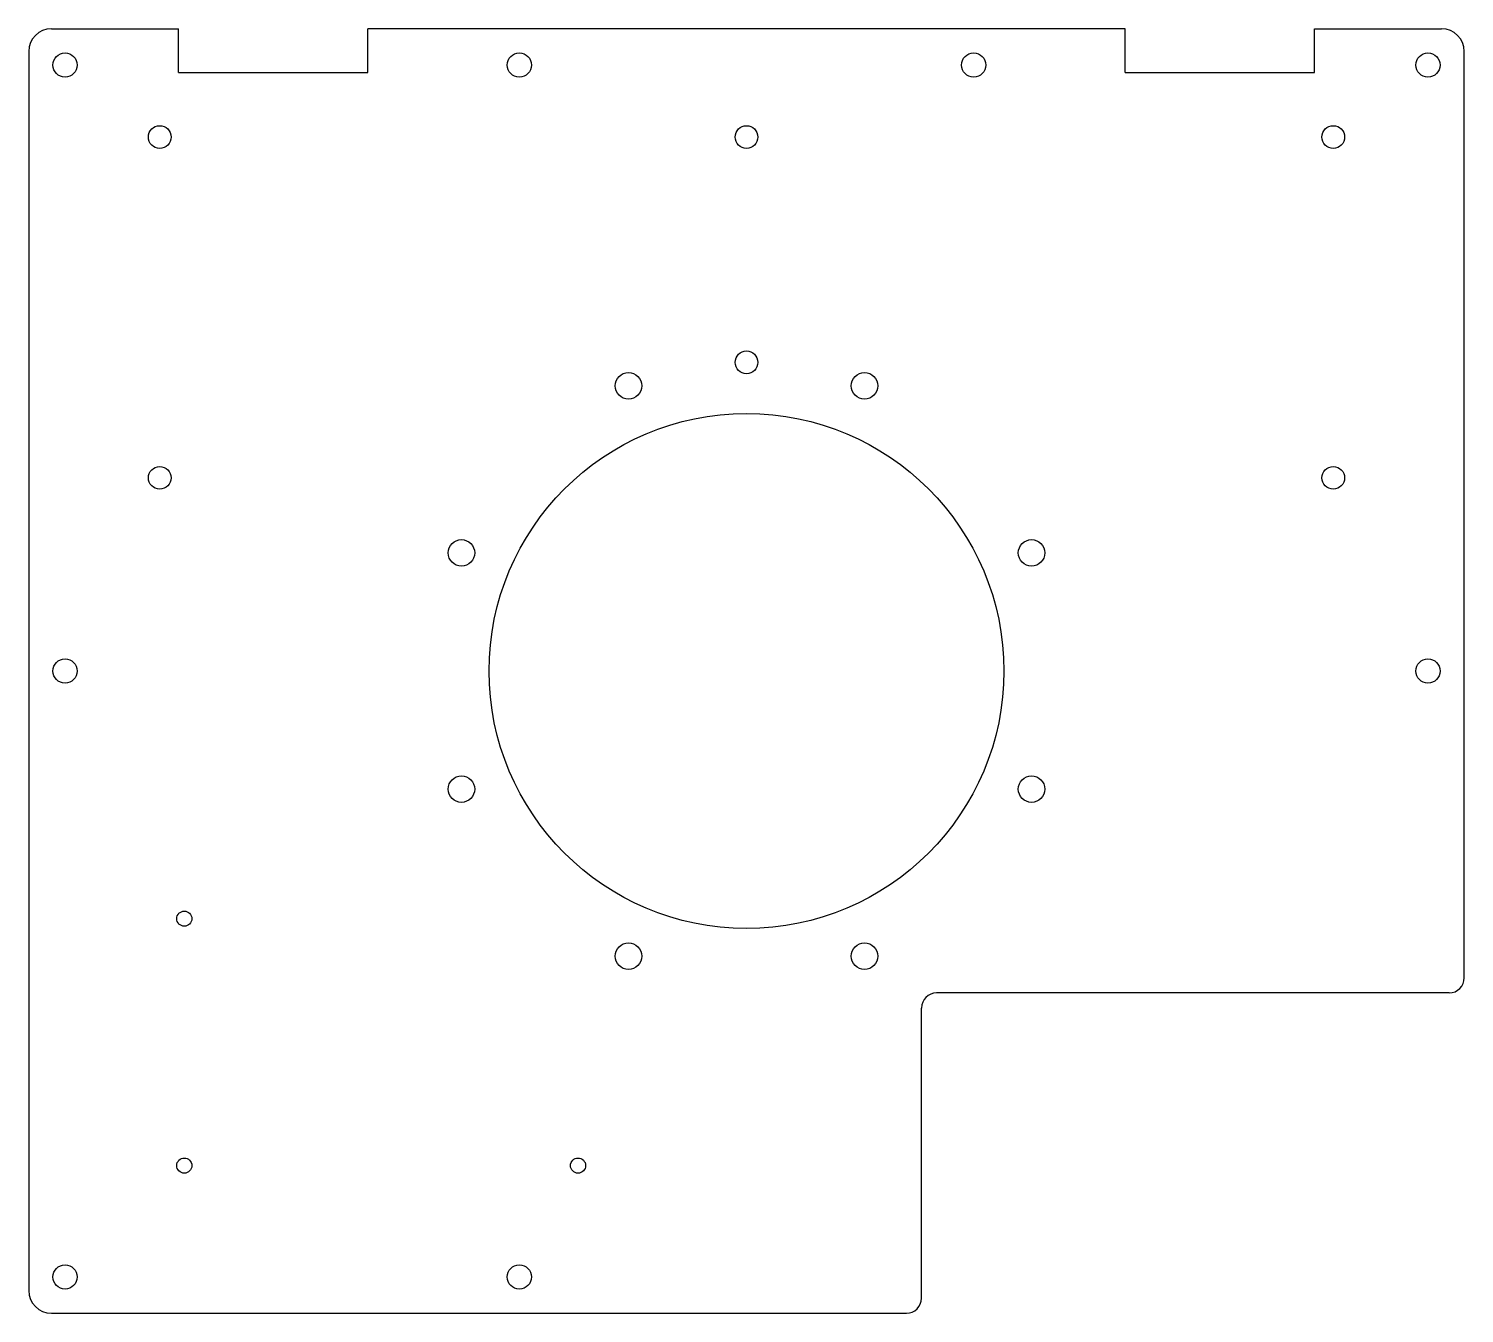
# Model space of a CAD drawing. Extents: x -95 to 95, y -85 to 85.
import ezdxf

# ---------------------------------------------------------------- set-up
doc = ezdxf.new("R2010")
doc.units = 0
doc.header["$MEASUREMENT"] = 0
doc.layers.add('VISIBLE', color=7, linetype='CONTINUOUS')

msp = doc.modelspace()

# ---------------------------------------------------------------- linework, layer by layer
at = {"layer": 'VISIBLE'}
for p, q in [((-91.8, 84.8), (-75, 84.8)), ((-75, 79), (-75, 84.8)), ((50, 84.8), (-50, 84.8)), ((-50, 79), (-50, 84.8)), ((50, 79), (50, 84.8)), ((75, 84.8), (91.8, 84.8)), ((75, 79), (75, 84.8)), ((-94.8, 81.8), (-94.8, -81.8)), ((94.8, -40.5), (94.8, 81.8)), ((-75, 79), (-50, 79)), ((50, 79), (75, 79)), ((92.8, -42.5), (25.11, -42.5)), ((23.11, -82.8), (23.11, -44.5)), ((-91.8, -84.8), (21.11, -84.8))]:
    msp.add_line(p, q, dxfattribs=at)
for centre, radius in [((-90, 80), 1.6), ((-30, 80), 1.6), ((30, 80), 1.6), ((90, 80), 1.6), ((-77.5, 70.5), 1.5), ((0, 70.5), 1.5), ((77.5, 70.5), 1.5), ((0, 40.75), 1.5), ((-15.59, 37.65), 1.75), ((15.59, 37.65), 1.75), ((0, 0), 34), ((-77.5, 25.5), 1.5), ((77.5, 25.5), 1.5), ((-37.65, 15.59), 1.75), ((37.65, 15.59), 1.75), ((-90, 0), 1.6), ((90, 0), 1.6), ((-37.65, -15.59), 1.75), ((37.65, -15.59), 1.75), ((-74.25, -32.7), 1), ((-15.59, -37.65), 1.75), ((15.59, -37.65), 1.75), ((-74.25, -65.3), 1), ((-22.25, -65.3), 1), ((-90, -80), 1.6), ((-30, -80), 1.6)]:
    msp.add_circle(centre, radius, dxfattribs=at)
for centre, radius, start, end in [((-91.8, 81.8), 3, 90, 180), ((91.8, 81.8), 3, 0, 90), ((92.8, -40.5), 2, 270, 0), ((25.11, -44.5), 2, 90, 180), ((-91.8, -81.8), 3, 180, 270), ((21.11, -82.8), 2, 270, 0)]:
    msp.add_arc(centre, radius, start, end, dxfattribs=at)

doc.saveas('drawing.dxf')
